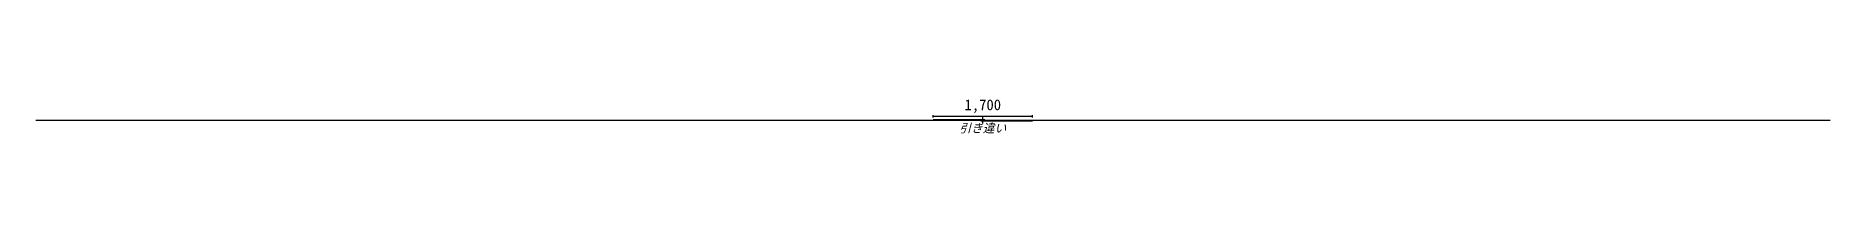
# Model space of a CAD drawing. Units: millimetres at full size, sheet at 1:100. Extents: x -15551 to 15061, y -3717 to -3139.
import ezdxf
from ezdxf.enums import TextEntityAlignment as Align

# ---------------------------------------------------------------- set-up
doc = ezdxf.new("R2010")
doc.units = ezdxf.units.MM
doc.header["$LTSCALE"] = 100
doc.layers.add('0-0', color=4, linetype='Continuous')
doc.styles.add('ＭＳ ゴシック', font='')
doc.styles.add('ＭＳ 明朝', font='')
doc.styles.get('ＭＳ ゴシック').set_extended_font_data('MS Gothic')
doc.styles.get('ＭＳ 明朝').set_extended_font_data('MS Mincho')

msp = doc.modelspace()

# ---------------------------------------------------------------- linework, layer by layer
at = {"layer": '0-0', "color": 7}
for p, q in [((-15551, -3489.8), (15061.2, -3489.8)), ((-244.9, -3477.8), (640.1, -3477.8)), ((570.1, -3501.8), (1455.1, -3501.8)), ((605.1, -3544.8), (605.1, -3434.8))]:
    msp.add_line(p, q, dxfattribs=at)
at = {"layer": '0-0'}
for p, q in [((-244.9, -3444.8), (-244.9, -3404.8)), ((-244.9, -3424.8), (1455.1, -3424.8)), ((1455.1, -3444.8), (1455.1, -3404.8))]:
    msp.add_line(p, q, dxfattribs=at)

# ---------------------------------------------------------------- texts
at = {"layer": '0-0', "style": 'ＭＳ ゴシック'}
msp.add_text('1,700', height=183.3, dxfattribs=at).set_placement((292.6, -3374.8), align=Align.BOTTOM_LEFT)
at = {"layer": '0-0', "style": 'ＭＳ 明朝', "oblique": 15}
msp.add_text('引き違い', height=146.6, dxfattribs=at).set_placement((205.1, -3744.8), align=Align.BOTTOM_LEFT)

doc.saveas('drawing.dxf')
